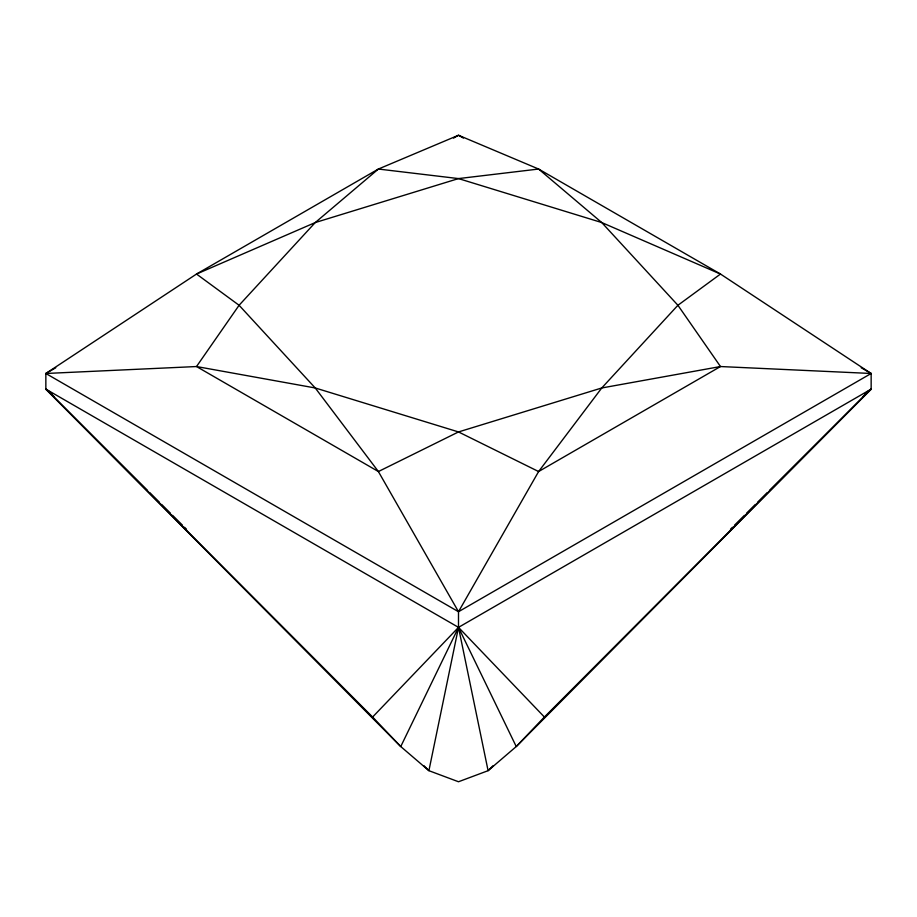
<?xml version="1.0" encoding="UTF-8"?>
<svg xmlns="http://www.w3.org/2000/svg" width="917" height="917" viewBox="0 0 917 917"><rect width="100%" height="100%" fill="white"/><g stroke="black" fill="none" stroke-linecap="round" stroke-linejoin="round"><path stroke-width="1.38" d="M861.235 367.763L871.15 373.483L871.15 389.117L516.248 746.553L488.096 770.681L458.5 781.754L428.904 770.681L400.752 746.553L45.85 389.117L45.85 373.483L196.513 274.045L378.389 169.037L458.5 135.246L538.611 169.037L720.487 274.045L871.15 373.483L458.5 611.731L45.85 373.483L55.765 367.763M45.85 373.483L196.513 366.536L239.085 305.269L315.242 222.556L378.389 169.037L458.5 178.586L601.758 222.556L720.487 274.045L677.915 305.269L601.758 387.971L538.611 471.544L458.5 611.731L458.5 627.366L428.904 770.681L423.918 765.718M493.082 765.718L488.096 770.681L458.5 627.366L400.752 746.553L372.6 717.048L45.85 389.117L458.5 627.366L544.4 717.048L516.248 746.553L458.5 627.366L871.15 389.117L544.4 717.048M372.6 717.048L458.5 627.366M730.494 529.224L732.488 527.241M734.483 525.258L744.466 515.32M746.461 513.325L755.436 504.384M757.431 502.401L767.403 492.463M769.397 490.469L871.15 389.117L866.611 392.304M862.828 396.671L871.15 389.117L864.811 394.31M453.548 138.1L458.5 135.246L463.452 138.1M871.15 373.483L720.487 366.536L601.758 387.971L458.5 431.941L378.389 471.544L196.513 366.536L315.242 387.971L458.5 431.941L538.611 471.544L720.487 366.536L677.915 305.269L601.758 222.556L538.611 169.037L458.5 178.586L315.242 222.556L196.513 274.045L239.085 305.269L315.242 387.971L378.389 471.544L458.5 611.731M50.389 392.304L45.85 389.117L147.603 490.469M52.189 394.31L45.85 389.117L54.172 396.671M149.597 492.463L159.569 502.401M161.564 504.384L170.539 513.325M172.534 515.32L182.517 525.258M184.512 527.241L186.506 529.224"/></g></svg>
